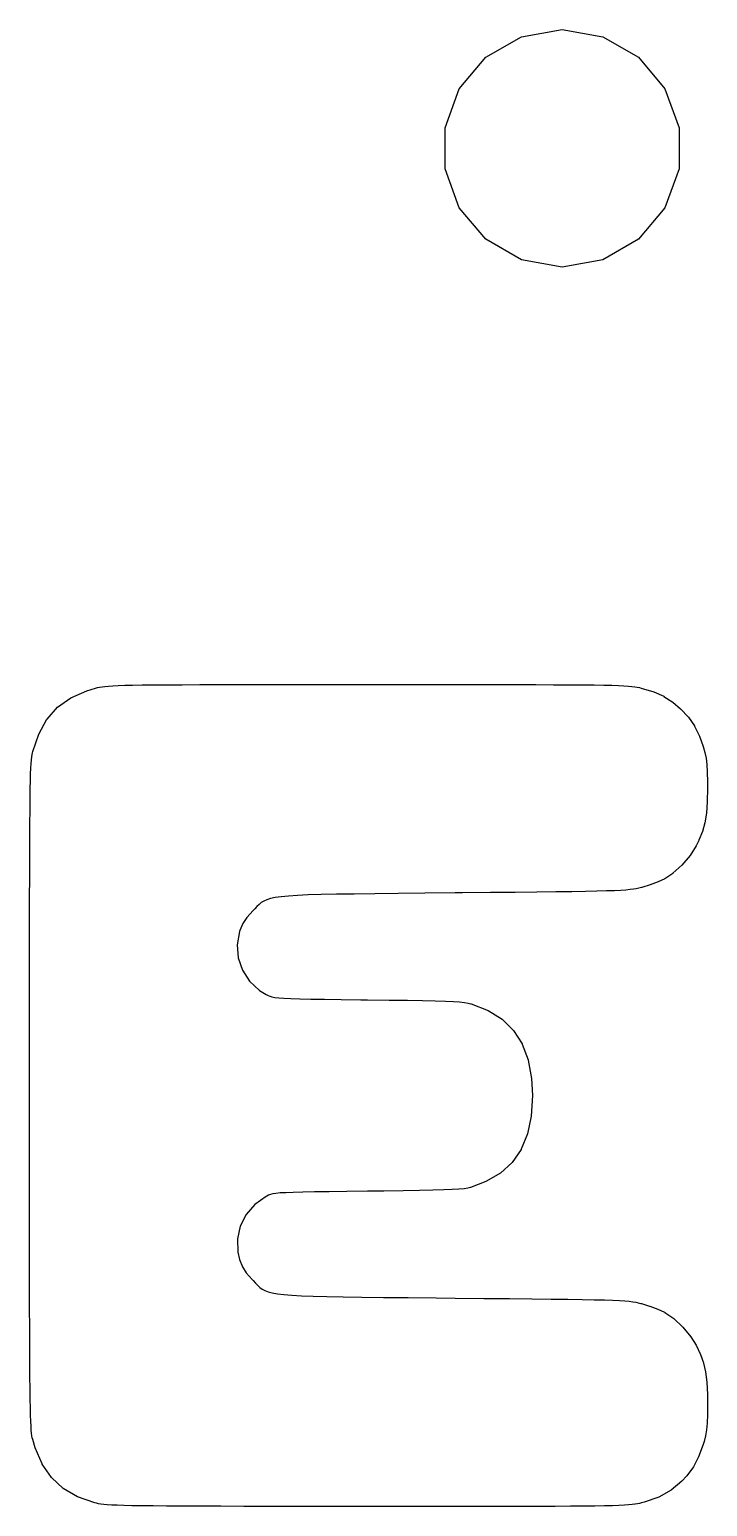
# Model space of a CAD drawing. Extents: x 57 to 265, y -121 to -64.
# Drawn here: x 144.08 to 156.69, y -110.98 to -83.52 of the extents above; entities that cross this region are included whole.
import ezdxf

# ---------------------------------------------------------------- set-up
doc = ezdxf.new("R2010")
doc.units = 0
doc.header["$MEASUREMENT"] = 0
doc.layers.add('BLACK', color=7, linetype='CONTINUOUS')

msp = doc.modelspace()

# ---------------------------------------------------------------- linework, layer by layer
at = {"layer": 'Black'}
for p, q in [((152.568, -84.0333), (153.232, -83.6498)), ((153.232, -83.6498), (153.987, -83.5166)), ((153.987, -83.5166), (154.743, -83.6498)), ((154.743, -83.6498), (155.407, -84.0333)), ((152.075, -84.6208), (152.568, -84.0333)), ((155.407, -84.0333), (155.9, -84.6208)), ((151.813, -85.3415), (152.075, -84.6208)), ((155.9, -84.6208), (156.162, -85.3415)), ((151.813, -86.1085), (151.813, -85.3415)), ((156.162, -85.3415), (156.162, -86.1085)), ((152.075, -86.8292), (151.813, -86.1085)), ((156.162, -86.1085), (155.9, -86.8292)), ((152.568, -87.4167), (152.075, -86.8292)), ((155.9, -86.8292), (155.407, -87.4167)), ((153.232, -87.8002), (152.568, -87.4167)), ((155.407, -87.4167), (154.743, -87.8002)), ((153.987, -87.9334), (153.232, -87.8002)), ((154.743, -87.8002), (153.987, -87.9334)), ((144.852, -95.9396), (145.147, -95.8089)), ((145.147, -95.8087), (145.309, -95.7609)), ((145.147, -95.8088), (145.147, -95.8087)), ((145.147, -95.8089), (145.147, -95.8088)), ((145.309, -95.7609), (145.347, -95.7516)), ((145.309, -95.7609), (145.309, -95.7609)), ((145.309, -95.7609), (145.309, -95.7609)), ((145.347, -95.7516), (145.386, -95.7432)), ((145.347, -95.7516), (145.347, -95.7516)), ((145.347, -95.7516), (145.347, -95.7516)), ((145.386, -95.7431), (145.431, -95.7356)), ((145.386, -95.7432), (145.386, -95.7431)), ((145.386, -95.7432), (145.386, -95.7432)), ((145.431, -95.7356), (145.484, -95.7289)), ((145.431, -95.7356), (145.431, -95.7356)), ((145.431, -95.7356), (145.431, -95.7356)), ((145.484, -95.7289), (145.485, -95.7288)), ((145.484, -95.7289), (145.484, -95.7289)), ((145.485, -95.7288), (145.55, -95.7229)), ((145.55, -95.7229), (145.631, -95.7176)), ((145.55, -95.7229), (145.55, -95.7229)), ((145.55, -95.7229), (145.55, -95.7229)), ((145.631, -95.7176), (145.731, -95.713)), ((145.631, -95.7176), (145.631, -95.7176)), ((145.631, -95.7176), (145.631, -95.7176)), ((145.731, -95.713), (145.853, -95.7091)), ((145.731, -95.713), (145.731, -95.7131)), ((145.731, -95.7131), (145.731, -95.713)), ((145.853, -95.7091), (146.001, -95.7057)), ((145.853, -95.7091), (145.853, -95.7091)), ((145.853, -95.7091), (145.853, -95.7091)), ((146.001, -95.7057), (146.179, -95.7029)), ((146.001, -95.7057), (146.001, -95.7057)), ((146.001, -95.7057), (146.001, -95.7057)), ((146.179, -95.7029), (146.389, -95.7005)), ((146.179, -95.7029), (146.179, -95.7029)), ((146.179, -95.7029), (146.179, -95.7029)), ((146.389, -95.7005), (146.636, -95.6986)), ((146.389, -95.7005), (146.389, -95.7005)), ((146.389, -95.7005), (146.389, -95.7005)), ((146.636, -95.6986), (146.923, -95.6971)), ((146.636, -95.6986), (146.636, -95.6986)), ((146.636, -95.6986), (146.636, -95.6986)), ((146.923, -95.6971), (147.252, -95.6959)), ((146.923, -95.6971), (146.923, -95.6971)), ((146.923, -95.6971), (146.923, -95.6971)), ((147.252, -95.6959), (147.629, -95.6951)), ((147.252, -95.6959), (147.252, -95.6959)), ((147.252, -95.6959), (147.252, -95.6959)), ((147.629, -95.6951), (148.055, -95.6945)), ((147.629, -95.6951), (147.629, -95.6951)), ((148.055, -95.6945), (148.536, -95.6941)), ((148.055, -95.6945), (148.055, -95.6945)), ((148.536, -95.6941), (149.073, -95.6939)), ((148.536, -95.6941), (148.536, -95.6941)), ((149.073, -95.6939), (149.671, -95.6938)), ((149.671, -95.6938), (150.332, -95.6937)), ((150.332, -95.6937), (150.387, -95.6937)), ((150.387, -95.6937), (151.054, -95.6938)), ((151.054, -95.6938), (151.054, -95.6938)), ((151.054, -95.6938), (151.657, -95.6939)), ((151.657, -95.6939), (151.657, -95.6939)), ((151.657, -95.6939), (152.199, -95.6941)), ((152.199, -95.6941), (152.199, -95.6941)), ((152.199, -95.6941), (152.199, -95.6941)), ((152.199, -95.6941), (152.684, -95.6945)), ((152.684, -95.6945), (152.684, -95.6945)), ((152.684, -95.6945), (152.684, -95.6945)), ((152.684, -95.6945), (153.115, -95.6951)), ((153.115, -95.6951), (153.115, -95.6951)), ((153.115, -95.6951), (153.115, -95.6951)), ((153.115, -95.6951), (153.496, -95.6959)), ((153.496, -95.6959), (153.496, -95.6959)), ((153.496, -95.6959), (153.496, -95.6959)), ((153.496, -95.6959), (153.829, -95.6971)), ((153.829, -95.6971), (153.829, -95.6971)), ((153.829, -95.6971), (153.829, -95.6971)), ((153.829, -95.6971), (154.119, -95.6986)), ((154.119, -95.6986), (154.119, -95.6986)), ((154.119, -95.6986), (154.119, -95.6986)), ((154.119, -95.6986), (154.369, -95.7005)), ((154.369, -95.7005), (154.369, -95.7005)), ((154.369, -95.7005), (154.369, -95.7005)), ((154.369, -95.7005), (154.582, -95.7029)), ((154.582, -95.7029), (154.582, -95.7029)), ((154.582, -95.7029), (154.582, -95.7029)), ((154.582, -95.7029), (154.762, -95.7057)), ((154.762, -95.7057), (154.762, -95.7057)), ((154.762, -95.7057), (154.762, -95.7057)), ((154.762, -95.7057), (154.913, -95.709)), ((154.913, -95.709), (154.913, -95.709)), ((154.913, -95.709), (154.913, -95.709)), ((154.913, -95.709), (155.037, -95.7129)), ((155.037, -95.7129), (155.037, -95.7129)), ((155.037, -95.7129), (155.037, -95.7129)), ((155.037, -95.7129), (155.138, -95.7175)), ((155.138, -95.7175), (155.138, -95.7175)), ((155.138, -95.7175), (155.138, -95.7175)), ((155.138, -95.7175), (155.22, -95.7227)), ((155.22, -95.7227), (155.221, -95.7227)), ((155.221, -95.7227), (155.221, -95.7227)), ((155.221, -95.7227), (155.287, -95.7286)), ((155.287, -95.7286), (155.287, -95.7286)), ((155.287, -95.7286), (155.287, -95.7286)), ((155.287, -95.7286), (155.341, -95.7352)), ((155.341, -95.7352), (155.341, -95.7353)), ((155.341, -95.7353), (155.341, -95.7353)), ((155.341, -95.7353), (155.386, -95.7427)), ((155.386, -95.7427), (155.386, -95.7427)), ((155.386, -95.7427), (155.386, -95.7427)), ((155.386, -95.7427), (155.425, -95.751)), ((155.425, -95.751), (155.425, -95.7511)), ((155.425, -95.7511), (155.425, -95.7511)), ((155.425, -95.7511), (155.46, -95.7595)), ((155.46, -95.7595), (155.46, -95.7596)), ((155.46, -95.7596), (155.46, -95.7596)), ((155.46, -95.7596), (155.693, -95.8296)), ((155.693, -95.8296), (155.693, -95.8298)), ((155.693, -95.8298), (155.694, -95.8299)), ((155.694, -95.8299), (155.882, -95.9136)), ((144.606, -96.1161), (144.852, -95.9401)), ((144.852, -95.9399), (144.852, -95.9396)), ((144.852, -95.9401), (144.852, -95.9399)), ((155.882, -95.9136), (155.882, -95.9138)), ((155.882, -95.9138), (155.882, -95.914)), ((155.882, -95.914), (156.048, -96.0234)), ((156.048, -96.0234), (156.049, -96.0236)), ((156.049, -96.0236), (156.049, -96.0238)), ((156.049, -96.0238), (156.187, -96.1432)), ((144.253, -96.615), (144.407, -96.3414)), ((144.407, -96.341), (144.408, -96.3405)), ((144.407, -96.3414), (144.407, -96.341)), ((144.408, -96.3405), (144.606, -96.1169)), ((144.606, -96.1165), (144.606, -96.1161)), ((144.606, -96.1169), (144.606, -96.1165)), ((156.187, -96.1432), (156.187, -96.1433)), ((156.187, -96.1433), (156.187, -96.1435)), ((156.187, -96.1435), (156.337, -96.3018)), ((156.337, -96.3018), (156.338, -96.3021)), ((156.338, -96.3021), (156.338, -96.3024)), ((156.338, -96.3024), (156.452, -96.4653)), ((144.142, -96.9417), (144.253, -96.6158)), ((144.253, -96.6154), (144.253, -96.615)), ((144.253, -96.6158), (144.253, -96.6154)), ((156.452, -96.4653), (156.452, -96.4657)), ((156.452, -96.4657), (156.452, -96.466)), ((156.452, -96.466), (156.544, -96.656)), ((156.544, -96.656), (156.544, -96.6562)), ((156.544, -96.6562), (156.544, -96.6565)), ((156.544, -96.6565), (156.611, -96.8485)), ((156.611, -96.8485), (156.611, -96.8487)), ((156.611, -96.8487), (156.611, -96.8488)), ((156.611, -96.8488), (156.644, -96.9604)), ((144.108, -97.2476), (144.113, -97.163)), ((144.113, -97.1629), (144.118, -97.0953)), ((144.113, -97.163), (144.113, -97.1629)), ((144.113, -97.163), (144.113, -97.163)), ((144.118, -97.0951), (144.124, -97.0413)), ((144.118, -97.0952), (144.118, -97.0951)), ((144.118, -97.0953), (144.118, -97.0952)), ((144.124, -97.0411), (144.13, -96.9982)), ((144.124, -97.0412), (144.124, -97.0411)), ((144.124, -97.0413), (144.124, -97.0412)), ((144.13, -96.998), (144.137, -96.9629)), ((144.13, -96.9981), (144.13, -96.998)), ((144.13, -96.9982), (144.13, -96.9981)), ((144.137, -96.9627), (144.142, -96.9422)), ((144.137, -96.9628), (144.137, -96.9627)), ((144.137, -96.9629), (144.137, -96.9628)), ((144.142, -96.9419), (144.142, -96.9417)), ((144.142, -96.9422), (144.142, -96.9419)), ((156.644, -96.9604), (156.644, -96.9606)), ((156.644, -96.9606), (156.644, -96.9608)), ((156.644, -96.9608), (156.666, -97.0655)), ((156.666, -97.0655), (156.666, -97.0657)), ((156.666, -97.0657), (156.666, -97.0659)), ((156.666, -97.0659), (156.68, -97.1805)), ((156.68, -97.1805), (156.68, -97.1806)), ((156.68, -97.1806), (156.68, -97.1808)), ((156.68, -97.1808), (156.688, -97.3218)), ((144.097, -97.6324), (144.1, -97.4794)), ((144.1, -97.4793), (144.104, -97.3521)), ((144.1, -97.4794), (144.1, -97.4793)), ((144.1, -97.4793), (144.1, -97.4793)), ((144.104, -97.352), (144.108, -97.2476)), ((144.104, -97.3521), (144.104, -97.352)), ((144.104, -97.3521), (144.104, -97.3521)), ((144.108, -97.2476), (144.108, -97.2476)), ((144.108, -97.2476), (144.108, -97.2476)), ((156.688, -97.3218), (156.688, -97.3219)), ((156.688, -97.3219), (156.688, -97.322)), ((156.688, -97.322), (156.691, -97.5062)), ((144.094, -97.8144), (144.097, -97.6325)), ((144.097, -97.6325), (144.097, -97.6324)), ((144.097, -97.6325), (144.097, -97.6325)), ((156.691, -97.6123), (156.686, -97.8748)), ((156.691, -97.5062), (156.691, -97.5062)), ((156.691, -97.5062), (156.691, -97.5063)), ((156.691, -97.5063), (156.691, -97.6122)), ((156.691, -97.6122), (156.691, -97.6122)), ((156.691, -97.6122), (156.691, -97.6123)), ((144.09, -98.2767), (144.092, -98.0282)), ((144.092, -98.0281), (144.094, -97.8144)), ((144.092, -98.0282), (144.092, -98.0281)), ((144.092, -98.0282), (144.092, -98.0282)), ((144.094, -97.8144), (144.094, -97.8144)), ((144.094, -97.8144), (144.094, -97.8144)), ((156.686, -97.875), (156.672, -98.0871)), ((156.686, -97.8748), (156.686, -97.8749)), ((156.686, -97.8749), (156.686, -97.875)), ((144.088, -98.5631), (144.09, -98.2767)), ((144.09, -98.2767), (144.09, -98.2767)), ((144.09, -98.2767), (144.09, -98.2767)), ((156.643, -98.2665), (156.597, -98.4284)), ((156.671, -98.0875), (156.643, -98.266)), ((156.643, -98.266), (156.643, -98.2663)), ((156.643, -98.2663), (156.643, -98.2665)), ((156.672, -98.0871), (156.671, -98.0873)), ((156.671, -98.0873), (156.671, -98.0875)), ((144.087, -98.8903), (144.088, -98.5631)), ((144.088, -98.5631), (144.088, -98.5631)), ((144.088, -98.5631), (144.088, -98.5631)), ((156.597, -98.4289), (156.531, -98.5909)), ((156.597, -98.4284), (156.597, -98.4286)), ((156.597, -98.4286), (156.597, -98.4289)), ((156.481, -98.6944), (156.368, -98.8721)), ((156.531, -98.5912), (156.481, -98.6939)), ((156.481, -98.6939), (156.481, -98.6941)), ((156.481, -98.6941), (156.481, -98.6944)), ((156.531, -98.5909), (156.531, -98.5911)), ((156.531, -98.5911), (156.531, -98.5912)), ((144.086, -99.2613), (144.087, -98.8903)), ((144.087, -98.8903), (144.087, -98.8903)), ((144.087, -98.8903), (144.087, -98.8903)), ((156.215, -99.0502), (156.045, -99.2046)), ((156.367, -98.8727), (156.215, -99.0498)), ((156.215, -99.0498), (156.215, -99.05)), ((156.215, -99.05), (156.215, -99.0502)), ((156.368, -98.8724), (156.367, -98.8727)), ((156.368, -98.8721), (156.368, -98.8724)), ((144.085, -99.679), (144.086, -99.2613)), ((144.086, -99.2613), (144.086, -99.2613)), ((144.086, -99.2613), (144.086, -99.2613)), ((155.777, -99.36), (155.625, -99.4174)), ((155.895, -99.3052), (155.777, -99.3598)), ((155.777, -99.3598), (155.777, -99.3599)), ((155.777, -99.3599), (155.777, -99.36)), ((155.896, -99.305), (155.895, -99.3052)), ((156.044, -99.205), (155.896, -99.3048)), ((155.896, -99.3048), (155.896, -99.305)), ((156.045, -99.2048), (156.044, -99.205)), ((156.045, -99.2046), (156.045, -99.2048)), ((148.564, -99.6733), (148.495, -99.695)), ((148.652, -99.6549), (148.564, -99.6733)), ((148.762, -99.6394), (148.652, -99.6549)), ((148.899, -99.6266), (148.762, -99.6394)), ((149.066, -99.616), (148.899, -99.6266)), ((149.267, -99.6073), (149.066, -99.616)), ((149.508, -99.6002), (149.267, -99.6073)), ((149.267, -99.6073), (149.267, -99.6073)), ((149.791, -99.5943), (149.508, -99.6002)), ((150.121, -99.5893), (149.791, -99.5943)), ((149.791, -99.5943), (149.791, -99.5943)), ((150.503, -99.5847), (150.121, -99.5893)), ((150.121, -99.5893), (150.121, -99.5893)), ((150.94, -99.5802), (150.503, -99.5847)), ((150.503, -99.5847), (150.503, -99.5847)), ((151.436, -99.5755), (150.94, -99.5802)), ((151.996, -99.5702), (151.436, -99.5755)), ((152.135, -99.5688), (151.996, -99.5702)), ((151.996, -99.5702), (151.996, -99.5702)), ((152.658, -99.5637), (152.135, -99.5688)), ((153.117, -99.559), (152.658, -99.5637)), ((152.658, -99.5637), (152.658, -99.5637)), ((152.658, -99.5637), (152.658, -99.5637)), ((153.519, -99.5547), (153.117, -99.559)), ((153.117, -99.559), (153.117, -99.559)), ((153.117, -99.559), (153.117, -99.559)), ((153.868, -99.5505), (153.519, -99.5547)), ((153.519, -99.5547), (153.519, -99.5547)), ((153.519, -99.5547), (153.519, -99.5547)), ((154.167, -99.5464), (153.868, -99.5505)), ((153.868, -99.5505), (153.868, -99.5505)), ((153.868, -99.5505), (153.868, -99.5505)), ((154.421, -99.5422), (154.167, -99.5464)), ((154.167, -99.5464), (154.167, -99.5464)), ((154.167, -99.5464), (154.167, -99.5464)), ((154.635, -99.5378), (154.421, -99.5422)), ((154.421, -99.5422), (154.421, -99.5422)), ((154.421, -99.5422), (154.421, -99.5422)), ((154.813, -99.5331), (154.635, -99.5378)), ((154.635, -99.5378), (154.635, -99.5378)), ((154.635, -99.5378), (154.635, -99.5378)), ((154.959, -99.5279), (154.813, -99.5331)), ((154.813, -99.5331), (154.813, -99.533)), ((154.813, -99.533), (154.813, -99.5331)), ((155.078, -99.5221), (154.959, -99.5279)), ((154.959, -99.5279), (154.959, -99.5279)), ((154.959, -99.5279), (154.959, -99.5279)), ((155.174, -99.5156), (155.078, -99.5221)), ((155.078, -99.5221), (155.078, -99.5221)), ((155.078, -99.5221), (155.078, -99.5221)), ((155.252, -99.5083), (155.174, -99.5156)), ((155.174, -99.5156), (155.174, -99.5156)), ((155.174, -99.5156), (155.174, -99.5156)), ((155.315, -99.4999), (155.252, -99.5082)), ((155.252, -99.5082), (155.252, -99.5082)), ((155.252, -99.5082), (155.252, -99.5083)), ((155.368, -99.4905), (155.315, -99.4999)), ((155.315, -99.4999), (155.315, -99.4999)), ((155.315, -99.4999), (155.315, -99.4999)), ((155.416, -99.4798), (155.368, -99.4905)), ((155.368, -99.4905), (155.368, -99.4905)), ((155.368, -99.4905), (155.368, -99.4905)), ((155.462, -99.4678), (155.416, -99.4798)), ((155.416, -99.4798), (155.416, -99.4798)), ((155.416, -99.4798), (155.416, -99.4798)), ((155.47, -99.4658), (155.462, -99.4678)), ((155.462, -99.4678), (155.462, -99.4678)), ((155.462, -99.4678), (155.462, -99.4678)), ((155.624, -99.4175), (155.47, -99.4657)), ((155.47, -99.4657), (155.47, -99.4657)), ((155.47, -99.4657), (155.47, -99.4658)), ((155.625, -99.4174), (155.624, -99.4174)), ((155.624, -99.4174), (155.624, -99.4175)), ((144.084, -100.147), (144.085, -99.679)), ((144.085, -99.679), (144.085, -99.679)), ((144.085, -99.679), (144.085, -99.679)), ((148.242, -99.8956), (148.125, -100.024)), ((148.27, -99.8663), (148.242, -99.8956)), ((148.313, -99.8222), (148.27, -99.8662)), ((148.27, -99.8662), (148.27, -99.8662)), ((148.27, -99.8662), (148.27, -99.8663)), ((148.352, -99.7835), (148.313, -99.8222)), ((148.393, -99.7497), (148.352, -99.7835)), ((148.439, -99.7204), (148.393, -99.7497)), ((148.495, -99.695), (148.439, -99.7204)), ((144.084, -100.667), (144.084, -100.147)), ((144.084, -100.147), (144.084, -100.147)), ((148.049, -100.139), (147.995, -100.266)), ((148.125, -100.024), (148.049, -100.139)), ((147.99, -100.284), (147.945, -100.534)), ((147.995, -100.266), (147.99, -100.284)), ((144.083, -101.243), (144.084, -100.667)), ((144.084, -100.667), (144.084, -100.667)), ((147.945, -100.534), (147.964, -100.778)), ((147.964, -100.778), (148.042, -101.006)), ((148.042, -101.006), (148.176, -101.211)), ((144.083, -101.878), (144.083, -101.243)), ((144.083, -101.243), (144.083, -101.243)), ((148.176, -101.211), (148.361, -101.382)), ((148.361, -101.382), (148.485, -101.46)), ((148.485, -101.46), (148.518, -101.477)), ((148.518, -101.477), (148.552, -101.491)), ((148.552, -101.491), (148.592, -101.503)), ((148.592, -101.503), (148.646, -101.513)), ((148.646, -101.513), (148.718, -101.521)), ((148.718, -101.521), (148.815, -101.528)), ((148.815, -101.528), (148.943, -101.533)), ((148.943, -101.533), (149.107, -101.538)), ((149.107, -101.538), (149.313, -101.542)), ((149.313, -101.542), (149.313, -101.542)), ((149.313, -101.542), (149.568, -101.546)), ((149.568, -101.546), (149.568, -101.546)), ((149.568, -101.546), (149.877, -101.55)), ((149.877, -101.55), (150.246, -101.554)), ((150.246, -101.554), (150.37, -101.555)), ((150.37, -101.555), (150.37, -101.555)), ((150.37, -101.555), (150.37, -101.555)), ((150.37, -101.555), (150.772, -101.56)), ((150.772, -101.56), (150.772, -101.56)), ((150.772, -101.56), (150.772, -101.56)), ((150.772, -101.56), (151.111, -101.565)), ((151.111, -101.565), (151.111, -101.565)), ((151.111, -101.565), (151.111, -101.565)), ((151.111, -101.565), (151.394, -101.57)), ((151.394, -101.57), (151.394, -101.57)), ((151.394, -101.57), (151.394, -101.57)), ((151.394, -101.57), (151.627, -101.575)), ((151.627, -101.575), (151.627, -101.575)), ((151.627, -101.575), (151.627, -101.575)), ((151.627, -101.575), (151.816, -101.581)), ((151.816, -101.581), (151.816, -101.581)), ((151.816, -101.581), (151.816, -101.581)), ((151.816, -101.581), (151.965, -101.588)), ((151.965, -101.588), (151.965, -101.588)), ((151.965, -101.588), (151.965, -101.588)), ((151.965, -101.588), (152.082, -101.596)), ((152.082, -101.596), (152.082, -101.596)), ((152.082, -101.596), (152.082, -101.596)), ((152.082, -101.596), (152.171, -101.605)), ((152.171, -101.605), (152.171, -101.605)), ((152.171, -101.605), (152.172, -101.605)), ((152.172, -101.605), (152.239, -101.616)), ((152.239, -101.616), (152.24, -101.616)), ((152.24, -101.616), (152.24, -101.616)), ((152.24, -101.616), (152.292, -101.628)), ((152.292, -101.628), (152.292, -101.628)), ((152.292, -101.628), (152.292, -101.628)), ((152.292, -101.628), (152.297, -101.63)), ((152.297, -101.63), (152.298, -101.63)), ((152.298, -101.63), (152.298, -101.63)), ((152.298, -101.63), (152.611, -101.752)), ((152.611, -101.752), (152.611, -101.752)), ((152.611, -101.752), (152.611, -101.753)), ((152.611, -101.753), (152.873, -101.917)), ((144.083, -102.574), (144.083, -101.878)), ((144.083, -101.878), (144.083, -101.878)), ((152.873, -101.917), (152.873, -101.917)), ((152.873, -101.917), (152.873, -101.917)), ((152.873, -101.917), (153.084, -102.125)), ((153.084, -102.125), (153.084, -102.125)), ((153.084, -102.125), (153.085, -102.125)), ((153.085, -102.125), (153.245, -102.377)), ((153.245, -102.377), (153.245, -102.377)), ((153.245, -102.377), (153.245, -102.378)), ((153.245, -102.378), (153.356, -102.675)), ((144.083, -103.336), (144.083, -102.574)), ((144.083, -102.574), (144.083, -102.574)), ((153.356, -102.675), (153.357, -102.675)), ((153.357, -102.675), (153.357, -102.676)), ((153.357, -102.676), (153.419, -103.019)), ((153.419, -103.019), (153.419, -103.02)), ((153.419, -103.02), (153.419, -103.02)), ((153.419, -103.02), (153.435, -103.335)), ((144.083, -103.853), (144.083, -103.336)), ((153.435, -103.336), (153.412, -103.717)), ((153.435, -103.335), (153.435, -103.336)), ((153.435, -103.336), (153.435, -103.336)), ((153.412, -103.717), (153.343, -104.05)), ((153.412, -103.717), (153.412, -103.717)), ((153.412, -103.717), (153.412, -103.717)), ((144.083, -104.571), (144.083, -103.853)), ((144.083, -103.853), (144.083, -103.853)), ((153.343, -104.051), (153.225, -104.336)), ((153.343, -104.05), (153.343, -104.05)), ((153.343, -104.05), (153.343, -104.051)), ((153.225, -104.337), (153.059, -104.578)), ((153.225, -104.336), (153.225, -104.337)), ((153.225, -104.337), (153.225, -104.337)), ((144.083, -105.226), (144.083, -104.571)), ((144.083, -104.571), (144.083, -104.571)), ((153.058, -104.579), (152.841, -104.778)), ((153.059, -104.578), (153.058, -104.579)), ((153.058, -104.579), (153.058, -104.579)), ((152.84, -104.778), (152.572, -104.936)), ((152.841, -104.778), (152.84, -104.778)), ((152.841, -104.778), (152.841, -104.778)), ((148.607, -105.165), (148.563, -105.177)), ((148.665, -105.156), (148.607, -105.165)), ((148.745, -105.148), (148.665, -105.156)), ((148.85, -105.142), (148.745, -105.148)), ((148.988, -105.137), (148.85, -105.142)), ((149.165, -105.132), (148.988, -105.137)), ((149.385, -105.128), (149.165, -105.132)), ((149.656, -105.124), (149.385, -105.128)), ((149.385, -105.128), (149.385, -105.128)), ((149.982, -105.121), (149.656, -105.124)), ((149.656, -105.124), (149.656, -105.124)), ((150.37, -105.116), (149.982, -105.121)), ((150.674, -105.113), (150.37, -105.116)), ((150.37, -105.116), (150.37, -105.116)), ((151.033, -105.108), (150.674, -105.113)), ((150.674, -105.113), (150.674, -105.113)), ((150.674, -105.113), (150.674, -105.113)), ((151.334, -105.103), (151.033, -105.108)), ((151.033, -105.108), (151.033, -105.108)), ((151.033, -105.108), (151.033, -105.108)), ((151.335, -105.103), (151.334, -105.103)), ((151.334, -105.103), (151.334, -105.103)), ((151.583, -105.097), (151.335, -105.103)), ((151.785, -105.091), (151.583, -105.097)), ((151.583, -105.097), (151.583, -105.097)), ((151.583, -105.097), (151.583, -105.097)), ((151.945, -105.085), (151.785, -105.091)), ((151.785, -105.091), (151.785, -105.091)), ((151.785, -105.091), (151.785, -105.091)), ((151.946, -105.085), (151.945, -105.085)), ((151.945, -105.085), (151.945, -105.085)), ((152.07, -105.077), (151.946, -105.085)), ((152.164, -105.068), (152.07, -105.077)), ((152.07, -105.077), (152.07, -105.077)), ((152.07, -105.077), (152.07, -105.077)), ((152.165, -105.068), (152.164, -105.068)), ((152.234, -105.057), (152.165, -105.068)), ((152.165, -105.068), (152.165, -105.068)), ((152.235, -105.057), (152.234, -105.057)), ((152.234, -105.057), (152.234, -105.057)), ((152.285, -105.045), (152.235, -105.057)), ((152.286, -105.045), (152.285, -105.045)), ((152.285, -105.045), (152.285, -105.045)), ((152.571, -104.936), (152.286, -105.045)), ((152.572, -104.936), (152.571, -104.936)), ((152.571, -104.936), (152.571, -104.936)), ((144.083, -105.821), (144.083, -105.226)), ((144.083, -105.226), (144.083, -105.226)), ((148.273, -105.36), (148.11, -105.547)), ((148.486, -105.211), (148.273, -105.36)), ((148.496, -105.206), (148.486, -105.211)), ((148.528, -105.19), (148.496, -105.206)), ((148.563, -105.177), (148.528, -105.19)), ((148.11, -105.547), (148, -105.764)), ((144.084, -106.359), (144.083, -105.821)), ((144.083, -105.821), (144.083, -105.821)), ((148, -105.764), (147.948, -106)), ((147.948, -106), (147.957, -106.248)), ((147.957, -106.248), (147.99, -106.387)), ((144.085, -106.844), (144.084, -106.359)), ((144.084, -106.359), (144.084, -106.359)), ((144.084, -106.359), (144.084, -106.359)), ((147.99, -106.387), (148.041, -106.518)), ((148.041, -106.518), (148.114, -106.633)), ((148.114, -106.633), (148.224, -106.758)), ((148.224, -106.758), (148.242, -106.776)), ((148.242, -106.776), (148.242, -106.776)), ((148.242, -106.776), (148.242, -106.776)), ((148.242, -106.776), (148.288, -106.823)), ((144.085, -107.278), (144.085, -106.844)), ((144.085, -106.844), (144.085, -106.844)), ((144.085, -106.844), (144.085, -106.844)), ((148.288, -106.823), (148.288, -106.823)), ((148.288, -106.823), (148.328, -106.865)), ((148.328, -106.865), (148.368, -106.902)), ((148.368, -106.902), (148.41, -106.934)), ((148.41, -106.934), (148.459, -106.962)), ((148.459, -106.962), (148.52, -106.985)), ((148.52, -106.985), (148.597, -107.006)), ((148.597, -107.006), (148.693, -107.023)), ((148.693, -107.023), (148.813, -107.037)), ((148.813, -107.037), (148.961, -107.049)), ((148.961, -107.049), (149.141, -107.059)), ((149.141, -107.059), (149.357, -107.067)), ((149.357, -107.067), (149.357, -107.067)), ((149.357, -107.067), (149.614, -107.074)), ((149.614, -107.074), (149.915, -107.079)), ((149.915, -107.079), (149.915, -107.079)), ((149.915, -107.079), (150.265, -107.084)), ((150.265, -107.084), (150.265, -107.084)), ((150.265, -107.084), (150.668, -107.089)), ((150.668, -107.089), (151.127, -107.093)), ((144.086, -107.664), (144.085, -107.278)), ((144.085, -107.278), (144.085, -107.278)), ((144.085, -107.278), (144.085, -107.278)), ((151.127, -107.093), (151.648, -107.098)), ((151.648, -107.098), (151.648, -107.098)), ((151.648, -107.098), (151.996, -107.101)), ((151.996, -107.101), (151.996, -107.101)), ((151.996, -107.101), (152.534, -107.107)), ((152.534, -107.107), (152.534, -107.107)), ((152.534, -107.107), (153.009, -107.111)), ((153.009, -107.111), (153.009, -107.111)), ((153.009, -107.111), (153.009, -107.111)), ((153.009, -107.111), (153.425, -107.116)), ((153.425, -107.116), (153.425, -107.116)), ((153.425, -107.116), (153.425, -107.116)), ((153.425, -107.116), (153.786, -107.12)), ((153.786, -107.12), (153.786, -107.12)), ((153.786, -107.12), (153.786, -107.12)), ((153.786, -107.12), (154.097, -107.124)), ((154.097, -107.124), (154.097, -107.124)), ((154.097, -107.124), (154.097, -107.124)), ((154.097, -107.124), (154.362, -107.128)), ((154.362, -107.128), (154.362, -107.128)), ((154.362, -107.128), (154.362, -107.128)), ((154.362, -107.128), (154.586, -107.133)), ((154.586, -107.133), (154.586, -107.133)), ((154.586, -107.133), (154.586, -107.133)), ((154.586, -107.133), (154.773, -107.137)), ((154.773, -107.137), (154.773, -107.137)), ((154.773, -107.137), (154.773, -107.137)), ((154.773, -107.137), (154.926, -107.143)), ((154.926, -107.143), (154.926, -107.143)), ((154.926, -107.143), (154.926, -107.143)), ((154.926, -107.143), (155.052, -107.148)), ((155.052, -107.148), (155.052, -107.148)), ((155.052, -107.148), (155.052, -107.148)), ((155.052, -107.148), (155.153, -107.154)), ((155.153, -107.154), (155.153, -107.154)), ((155.153, -107.154), (155.153, -107.154)), ((155.153, -107.154), (155.234, -107.162)), ((155.234, -107.162), (155.234, -107.162)), ((155.234, -107.162), (155.235, -107.162)), ((155.235, -107.162), (155.301, -107.17)), ((155.301, -107.17), (155.301, -107.17)), ((155.301, -107.17), (155.301, -107.17)), ((155.301, -107.17), (155.356, -107.179)), ((155.356, -107.179), (155.356, -107.179)), ((155.356, -107.179), (155.356, -107.179)), ((155.356, -107.179), (155.405, -107.189)), ((155.405, -107.189), (155.405, -107.189)), ((155.405, -107.189), (155.405, -107.189)), ((155.405, -107.189), (155.451, -107.201)), ((155.451, -107.201), (155.452, -107.201)), ((155.452, -107.201), (155.452, -107.201)), ((155.452, -107.201), (155.462, -107.204)), ((155.462, -107.204), (155.462, -107.204)), ((155.462, -107.204), (155.463, -107.204)), ((155.463, -107.204), (155.616, -107.251)), ((155.616, -107.251), (155.616, -107.251)), ((155.616, -107.251), (155.617, -107.251)), ((155.617, -107.251), (155.77, -107.308)), ((155.77, -107.308), (155.77, -107.309)), ((155.77, -107.309), (155.77, -107.309)), ((155.77, -107.309), (155.891, -107.364)), ((155.891, -107.364), (155.891, -107.364)), ((155.891, -107.364), (155.891, -107.364)), ((155.891, -107.364), (155.896, -107.366)), ((155.896, -107.366), (155.896, -107.366)), ((155.896, -107.366), (155.896, -107.367)), ((155.896, -107.367), (156.064, -107.483)), ((156.064, -107.483), (156.065, -107.483)), ((156.065, -107.483), (156.065, -107.483)), ((156.065, -107.483), (156.234, -107.641)), ((144.088, -108.005), (144.086, -107.664)), ((144.086, -107.664), (144.086, -107.664)), ((144.086, -107.664), (144.086, -107.664)), ((156.234, -107.641), (156.234, -107.641)), ((156.234, -107.641), (156.234, -107.642)), ((156.234, -107.642), (156.383, -107.82)), ((156.383, -107.82), (156.383, -107.82)), ((156.383, -107.82), (156.383, -107.82)), ((156.383, -107.82), (156.481, -107.977)), ((144.089, -108.305), (144.088, -108.005)), ((144.088, -108.005), (144.088, -108.005)), ((144.088, -108.005), (144.088, -108.005)), ((156.481, -107.977), (156.481, -107.977)), ((156.481, -107.977), (156.481, -107.978)), ((156.481, -107.978), (156.561, -108.148)), ((156.561, -108.148), (156.561, -108.148)), ((156.561, -108.148), (156.561, -108.148)), ((156.561, -108.148), (156.618, -108.308)), ((144.091, -108.565), (144.089, -108.305)), ((144.089, -108.305), (144.089, -108.305)), ((144.089, -108.305), (144.089, -108.305)), ((156.618, -108.308), (156.618, -108.308)), ((156.618, -108.308), (156.618, -108.309)), ((156.618, -108.309), (156.656, -108.475)), ((144.094, -108.79), (144.091, -108.565)), ((144.091, -108.565), (144.091, -108.565)), ((144.091, -108.565), (144.091, -108.565)), ((156.656, -108.475), (156.656, -108.475)), ((156.656, -108.475), (156.657, -108.476)), ((156.657, -108.476), (156.679, -108.666)), ((156.679, -108.666), (156.679, -108.666)), ((156.679, -108.666), (156.679, -108.666)), ((156.679, -108.666), (156.689, -108.897)), ((144.096, -108.982), (144.094, -108.79)), ((144.094, -108.79), (144.094, -108.79)), ((144.094, -108.79), (144.094, -108.79)), ((144.099, -109.144), (144.096, -108.982)), ((144.096, -108.982), (144.096, -108.982)), ((144.096, -108.982), (144.096, -108.982)), ((156.689, -108.897), (156.689, -108.897)), ((156.689, -108.897), (156.689, -108.897)), ((156.689, -108.897), (156.691, -109.059)), ((144.099, -109.145), (144.099, -109.144)), ((144.103, -109.28), (144.099, -109.145)), ((144.099, -109.145), (144.099, -109.145)), ((144.107, -109.392), (144.103, -109.28)), ((144.103, -109.28), (144.103, -109.28)), ((144.103, -109.28), (144.103, -109.28)), ((156.69, -109.269), (156.684, -109.429)), ((156.691, -109.059), (156.69, -109.269)), ((156.69, -109.269), (156.69, -109.269)), ((156.69, -109.269), (156.69, -109.269)), ((156.691, -109.059), (156.691, -109.059)), ((156.691, -109.059), (156.691, -109.059)), ((144.111, -109.482), (144.107, -109.392)), ((144.107, -109.392), (144.107, -109.392)), ((144.107, -109.392), (144.107, -109.392)), ((144.111, -109.483), (144.111, -109.482)), ((144.111, -109.482), (144.111, -109.482)), ((144.116, -109.555), (144.111, -109.483)), ((144.116, -109.556), (144.116, -109.555)), ((144.116, -109.555), (144.116, -109.555)), ((144.122, -109.614), (144.116, -109.556)), ((156.674, -109.554), (156.655, -109.661)), ((156.684, -109.429), (156.674, -109.554)), ((156.674, -109.554), (156.674, -109.554)), ((156.674, -109.554), (156.674, -109.554)), ((156.684, -109.429), (156.684, -109.429)), ((156.684, -109.429), (156.684, -109.429)), ((144.128, -109.66), (144.122, -109.614)), ((144.122, -109.614), (144.122, -109.614)), ((144.122, -109.614), (144.122, -109.614)), ((144.134, -109.697), (144.128, -109.66)), ((144.128, -109.66), (144.128, -109.66)), ((144.128, -109.66), (144.128, -109.66)), ((144.134, -109.698), (144.134, -109.697)), ((144.142, -109.729), (144.134, -109.698)), ((144.134, -109.698), (144.134, -109.698)), ((144.187, -109.883), (144.142, -109.729)), ((144.142, -109.729), (144.142, -109.729)), ((144.142, -109.729), (144.142, -109.729)), ((156.611, -109.823), (156.527, -110.054)), ((156.628, -109.768), (156.611, -109.823)), ((156.611, -109.823), (156.611, -109.823)), ((156.611, -109.823), (156.611, -109.823)), ((156.655, -109.662), (156.628, -109.768)), ((156.628, -109.768), (156.628, -109.768)), ((156.628, -109.768), (156.628, -109.768)), ((156.655, -109.661), (156.655, -109.662)), ((156.655, -109.662), (156.655, -109.662)), ((144.187, -109.884), (144.187, -109.883)), ((144.187, -109.883), (144.187, -109.883)), ((144.317, -110.186), (144.187, -109.884)), ((156.527, -110.055), (156.431, -110.241)), ((156.527, -110.054), (156.527, -110.054)), ((156.527, -110.054), (156.527, -110.055)), ((144.317, -110.187), (144.317, -110.186)), ((144.318, -110.187), (144.317, -110.187)), ((144.491, -110.438), (144.318, -110.187)), ((156.431, -110.242), (156.31, -110.405)), ((156.431, -110.241), (156.431, -110.241)), ((156.431, -110.241), (156.431, -110.242)), ((144.491, -110.439), (144.491, -110.438)), ((144.71, -110.641), (144.491, -110.439)), ((144.491, -110.439), (144.491, -110.439)), ((144.711, -110.641), (144.71, -110.641)), ((144.711, -110.642), (144.711, -110.641)), ((144.978, -110.797), (144.711, -110.642)), ((156.215, -110.508), (156.016, -110.674)), ((156.31, -110.406), (156.215, -110.507)), ((156.215, -110.507), (156.215, -110.507)), ((156.215, -110.507), (156.215, -110.508)), ((156.31, -110.405), (156.31, -110.406)), ((156.31, -110.406), (156.31, -110.406)), ((144.978, -110.798), (144.978, -110.797)), ((144.978, -110.797), (144.978, -110.797)), ((145.295, -110.909), (144.978, -110.798)), ((145.326, -110.917), (145.295, -110.909)), ((145.295, -110.909), (145.295, -110.909)), ((145.295, -110.909), (145.295, -110.909)), ((145.327, -110.917), (145.326, -110.917)), ((145.326, -110.917), (145.326, -110.917)), ((145.365, -110.925), (145.327, -110.917)), ((145.409, -110.932), (145.365, -110.925)), ((145.365, -110.925), (145.365, -110.925)), ((145.365, -110.925), (145.365, -110.925)), ((145.463, -110.939), (145.409, -110.932)), ((145.409, -110.932), (145.409, -110.932)), ((145.409, -110.932), (145.409, -110.932)), ((155.388, -110.928), (155.344, -110.936)), ((155.427, -110.92), (155.388, -110.928)), ((155.388, -110.928), (155.388, -110.928)), ((155.388, -110.928), (155.388, -110.928)), ((155.428, -110.92), (155.427, -110.92)), ((155.465, -110.91), (155.428, -110.92)), ((155.428, -110.92), (155.428, -110.92)), ((155.513, -110.898), (155.465, -110.91)), ((155.465, -110.91), (155.465, -110.91)), ((155.465, -110.91), (155.465, -110.91)), ((155.514, -110.898), (155.513, -110.898)), ((155.513, -110.898), (155.513, -110.898)), ((155.787, -110.802), (155.514, -110.898)), ((156.015, -110.675), (155.787, -110.802)), ((155.787, -110.802), (155.787, -110.802)), ((155.787, -110.802), (155.787, -110.802)), ((156.016, -110.674), (156.015, -110.675)), ((156.015, -110.675), (156.015, -110.675)), ((145.529, -110.945), (145.463, -110.939)), ((145.463, -110.939), (145.463, -110.939)), ((145.463, -110.939), (145.463, -110.939)), ((145.611, -110.95), (145.529, -110.945)), ((145.529, -110.945), (145.529, -110.945)), ((145.529, -110.945), (145.529, -110.945)), ((145.712, -110.955), (145.611, -110.95)), ((145.611, -110.95), (145.611, -110.95)), ((145.611, -110.95), (145.611, -110.95)), ((145.837, -110.959), (145.712, -110.955)), ((145.712, -110.955), (145.712, -110.955)), ((145.712, -110.955), (145.712, -110.955)), ((145.988, -110.962), (145.837, -110.959)), ((145.837, -110.959), (145.837, -110.959)), ((145.837, -110.959), (145.837, -110.959)), ((146.168, -110.965), (145.988, -110.962)), ((145.988, -110.962), (145.988, -110.962)), ((145.988, -110.962), (145.988, -110.962)), ((146.382, -110.967), (146.168, -110.965)), ((146.168, -110.965), (146.168, -110.965)), ((146.168, -110.965), (146.168, -110.965)), ((146.633, -110.969), (146.382, -110.967)), ((146.382, -110.967), (146.382, -110.967)), ((146.382, -110.967), (146.382, -110.967)), ((146.923, -110.971), (146.633, -110.969)), ((146.633, -110.969), (146.633, -110.969)), ((146.633, -110.969), (146.633, -110.969)), ((147.258, -110.972), (146.923, -110.971)), ((146.923, -110.971), (146.923, -110.971)), ((146.923, -110.971), (146.923, -110.971)), ((147.639, -110.973), (147.258, -110.972)), ((147.258, -110.972), (147.258, -110.972)), ((147.258, -110.972), (147.258, -110.972)), ((148.071, -110.974), (147.639, -110.973)), ((147.639, -110.973), (147.639, -110.973)), ((147.639, -110.973), (147.639, -110.973)), ((148.557, -110.975), (148.071, -110.974)), ((148.071, -110.974), (148.071, -110.974)), ((148.071, -110.974), (148.071, -110.974)), ((149.101, -110.975), (148.557, -110.975)), ((148.557, -110.975), (148.557, -110.975)), ((148.557, -110.975), (148.557, -110.975)), ((149.705, -110.975), (149.101, -110.975)), ((149.101, -110.975), (149.101, -110.975)), ((150.373, -110.976), (149.705, -110.975)), ((149.705, -110.975), (149.705, -110.975)), ((150.459, -110.976), (150.373, -110.976)), ((151.119, -110.976), (150.459, -110.976)), ((151.715, -110.976), (151.119, -110.976)), ((151.119, -110.976), (151.119, -110.976)), ((152.251, -110.976), (151.715, -110.976)), ((151.715, -110.976), (151.715, -110.976)), ((152.729, -110.976), (152.251, -110.976)), ((152.251, -110.976), (152.251, -110.976)), ((152.251, -110.976), (152.251, -110.976)), ((153.154, -110.975), (152.729, -110.976)), ((152.729, -110.976), (152.729, -110.976)), ((152.729, -110.976), (152.729, -110.976)), ((153.529, -110.975), (153.154, -110.975)), ((153.154, -110.975), (153.154, -110.975)), ((153.154, -110.975), (153.154, -110.975)), ((153.858, -110.974), (153.529, -110.975)), ((153.529, -110.975), (153.529, -110.975)), ((153.529, -110.975), (153.529, -110.975)), ((154.143, -110.972), (153.858, -110.974)), ((153.858, -110.974), (153.858, -110.974)), ((153.858, -110.974), (153.858, -110.974)), ((154.389, -110.97), (154.143, -110.972)), ((154.143, -110.972), (154.143, -110.972)), ((154.143, -110.972), (154.143, -110.972)), ((154.599, -110.968), (154.389, -110.97)), ((154.389, -110.97), (154.389, -110.97)), ((154.389, -110.97), (154.389, -110.97)), ((154.776, -110.965), (154.599, -110.968)), ((154.599, -110.968), (154.599, -110.968)), ((154.599, -110.968), (154.599, -110.968)), ((154.923, -110.962), (154.776, -110.965)), ((154.776, -110.965), (154.776, -110.965)), ((154.776, -110.965), (154.776, -110.965)), ((155.045, -110.958), (154.923, -110.962)), ((154.923, -110.962), (154.923, -110.962)), ((154.923, -110.962), (154.923, -110.962)), ((155.145, -110.954), (155.045, -110.958)), ((155.045, -110.958), (155.045, -110.958)), ((155.045, -110.958), (155.045, -110.958)), ((155.225, -110.948), (155.145, -110.954)), ((155.145, -110.954), (155.145, -110.954)), ((155.145, -110.954), (155.145, -110.954)), ((155.29, -110.942), (155.225, -110.948)), ((155.225, -110.948), (155.225, -110.948)), ((155.225, -110.948), (155.225, -110.948)), ((155.343, -110.936), (155.29, -110.942)), ((155.29, -110.942), (155.29, -110.942)), ((155.29, -110.942), (155.29, -110.942)), ((155.344, -110.936), (155.343, -110.936)), ((155.343, -110.936), (155.343, -110.936))]:
    msp.add_line(p, q, dxfattribs=at)

doc.saveas('drawing.dxf')
